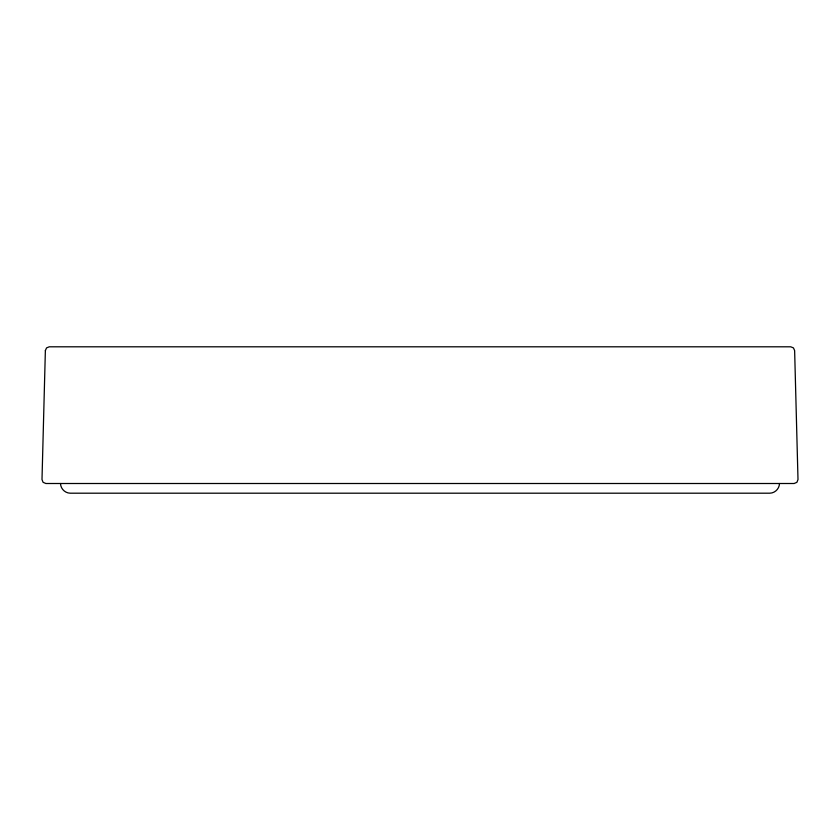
<?xml version="1.0" encoding="UTF-8"?>
<svg xmlns="http://www.w3.org/2000/svg" width="840" height="840" viewBox="0 0 840 840"><rect width="100%" height="100%" fill="white"/><g stroke="black" fill="none" stroke-linecap="round" stroke-linejoin="round"><path stroke-width="1.26" d="M779.489 483.504C779.384 488.712 775.005 493.091 769.797 493.195L70.203 493.195C64.995 493.091 60.617 488.712 60.512 483.504M45.37 350.584L42 479.525L43.102 482.328L45.874 483.504L794.125 483.504L796.898 482.328L798 479.525L794.63 350.584L793.453 347.907L790.745 346.805L49.255 346.805L46.547 347.907L45.37 350.584"/></g></svg>
